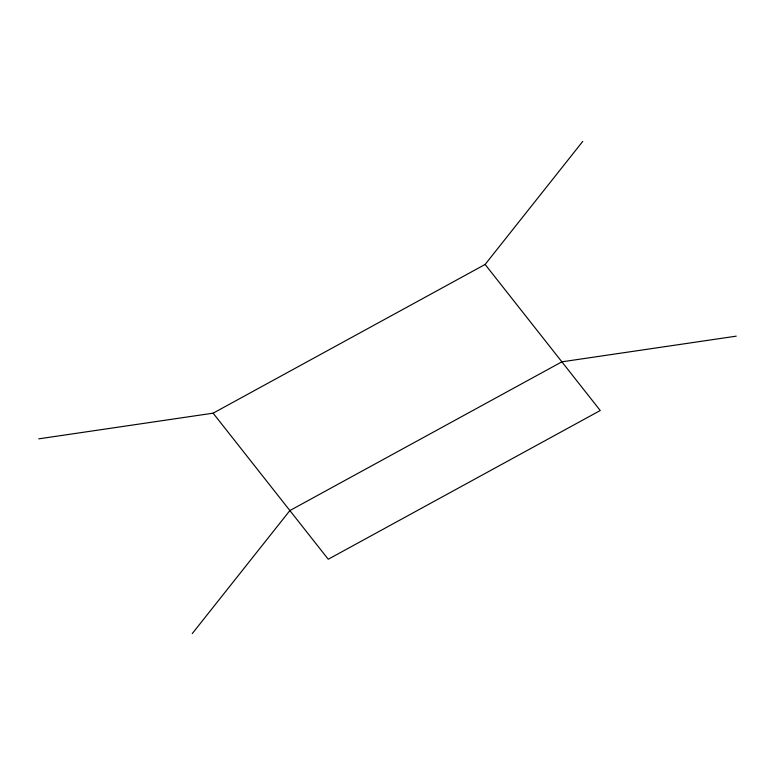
<?xml version="1.0" encoding="UTF-8"?>
<svg xmlns="http://www.w3.org/2000/svg" width="775" height="775" viewBox="0 0 775 775"><rect width="100%" height="100%" fill="white"/><g stroke="black" fill="none" stroke-linecap="round" stroke-linejoin="round"><path stroke-width="1.16" d="M192.248 633.601L289.879 510.551L561.875 361.828L736.25 336.156M38.75 438.844L213.125 413.172L485.121 264.449L582.752 141.399M485.121 264.449L600.247 410.517L328.251 559.24L213.125 413.172"/></g></svg>
